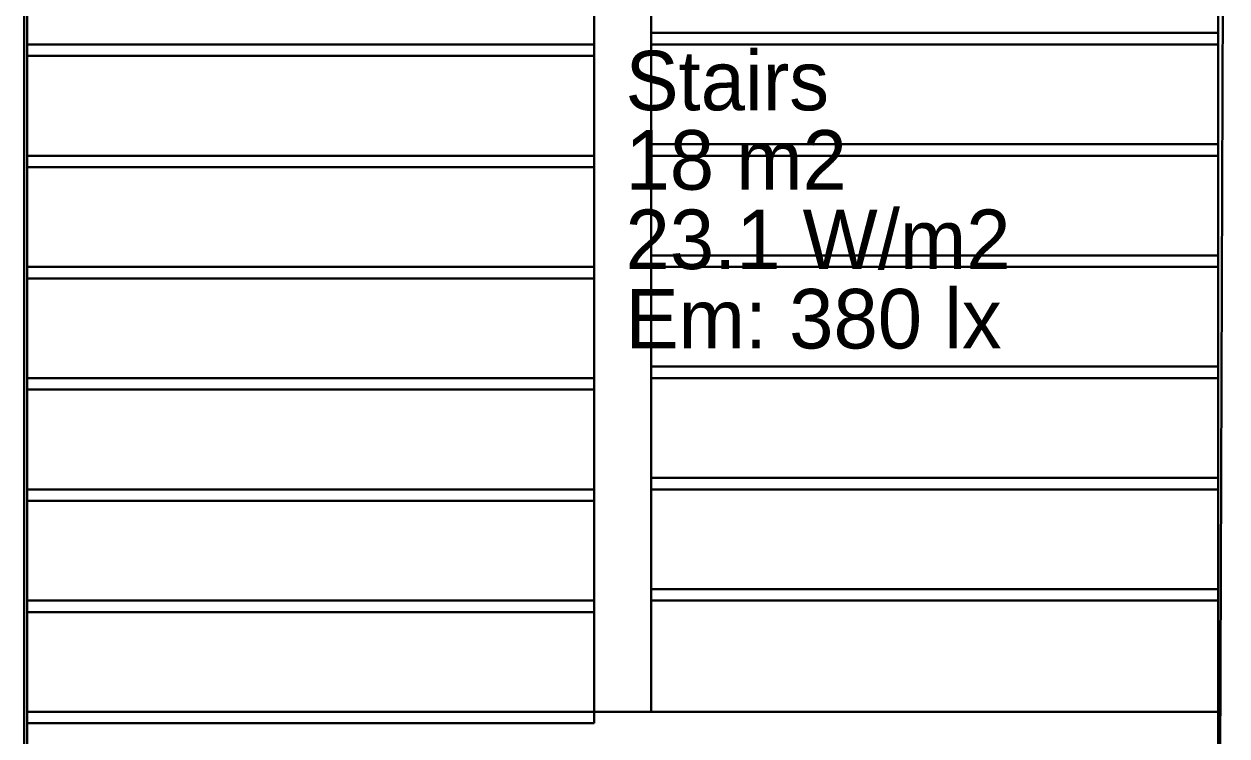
# Model space of a CAD drawing. Extents: x 20.4 to 35.8, y 9 to 15.3.
# Drawn here: x 20.445 to 23.475, y 10.388 to 12.182 of the extents above; entities that cross this region are included whole.
import ezdxf

# ---------------------------------------------------------------- set-up
doc = ezdxf.new("R2010")
doc.units = 0
doc.header["$MEASUREMENT"] = 0
for name, color, linetype in [('DLXFURN', 5, 'Continuous'), ('DLXSCENE', 7, 'Continuous'), ('DLXSUM', 9, 'Continuous')]:
    doc.layers.add(name, color=color, linetype=linetype)

# ---------------------------------------------------------------- blocks, each defined once
blk = doc.blocks.new('*U5')
for p, q in [((-3, 1.4493), (-3, 3.971)), ((-3, 3.971), (-3, 1.4493)), ((-1.5714, 3.971), (-1.5714, 1.4493)), ((-1.5714, 1.4493), (-1.5714, 3.971)), ((-1.4286, 1.4493), (-1.4286, 3.6908)), ((-1.4286, 3.6908), (-1.4286, 1.4493)), ((0, 3.6908), (0, 1.4493)), ((0, 1.4493), (0, 3.6908)), ((-1.4286, 3.4396), (-1.4286, 3.1304)), ((-1.4286, 3.1304), (-1.4286, 3.4396)), ((0, 3.1304), (0, 3.4396)), ((0, 3.4396), (0, 3.1304)), ((-3, 3.4106), (-3, 3.1014)), ((-3, 3.1014), (-3, 3.4106)), ((-1.5714, 3.1014), (-1.5714, 3.4106)), ((-1.5714, 3.4106), (-1.5714, 3.1014)), ((-1.4286, 3.1304), (-1.4286, 3.1594)), ((-1.4286, 3.1594), (0, 3.1594)), ((-1.4286, 3.1594), (-1.4286, 3.1594)), ((-1.4286, 3.1594), (0, 3.1594)), ((0, 3.1594), (-1.4286, 3.1594)), ((-1.4286, 3.1594), (-1.4286, 2.8502)), ((0, 3.1594), (-1.4286, 3.1594)), ((-1.4286, 2.8502), (-1.4286, 3.1594)), ((-1.4286, 3.1594), (-1.4286, 3.1594)), ((-1.4286, 3.1594), (-1.4286, 3.1304)), ((0, 3.1594), (0, 3.1304)), ((0, 3.1594), (0, 3.1594)), ((0, 2.8502), (0, 3.1594)), ((0, 3.1594), (0, 2.8502)), ((0, 3.1304), (0, 3.1594)), ((0, 3.1594), (0, 3.1594)), ((-1.5714, 3.1304), (-3, 3.1304)), ((-3, 3.1304), (-3, 2.8213)), ((-3, 3.1304), (-1.5714, 3.1304)), ((-1.5714, 3.1304), (-3, 3.1304)), ((-3, 3.1304), (-3, 3.1304)), ((-3, 3.1304), (-1.5714, 3.1304)), ((-3, 3.1014), (-3, 3.1304)), ((-3, 3.1304), (-3, 3.1304)), ((-3, 3.1304), (-3, 3.1014)), ((-3, 2.8213), (-3, 3.1304)), ((-1.5714, 2.8213), (-1.5714, 3.1304)), ((-1.5714, 3.1304), (-1.5714, 3.1304)), ((-1.5714, 3.1304), (-1.5714, 3.1014)), ((-1.5714, 3.1304), (-1.5714, 2.8213)), ((-1.5714, 3.1304), (-1.5714, 3.1304)), ((-1.5714, 3.1014), (-1.5714, 3.1304)), ((-1.4286, 3.1304), (0, 3.1304)), ((0, 3.1304), (-1.4286, 3.1304)), ((-1.4286, 3.1304), (-1.4286, 3.1304)), ((-1.4286, 3.1304), (0, 3.1304)), ((0, 3.1304), (-1.4286, 3.1304)), ((-1.4286, 3.1304), (-1.4286, 3.1304)), ((0, 3.1304), (0, 3.1304)), ((0, 3.1304), (0, 3.1304)), ((-1.5714, 3.1014), (-3, 3.1014)), ((-1.5714, 3.1014), (-3, 3.1014)), ((-3, 3.1014), (-3, 3.1014)), ((-3, 3.1014), (-1.5714, 3.1014)), ((-3, 3.1014), (-1.5714, 3.1014)), ((-3, 3.1014), (-3, 3.1014)), ((-1.5714, 3.1014), (-1.5714, 3.1014)), ((-1.5714, 3.1014), (-1.5714, 3.1014)), ((-1.4286, 2.8502), (-1.4286, 2.8792)), ((-1.4286, 2.8792), (0, 2.8792)), ((-1.4286, 2.8792), (-1.4286, 2.8792)), ((-1.4286, 2.8792), (0, 2.8792)), ((0, 2.8792), (-1.4286, 2.8792)), ((0, 2.8792), (-1.4286, 2.8792)), ((-1.4286, 2.8792), (-1.4286, 2.57)), ((-1.4286, 2.57), (-1.4286, 2.8792)), ((-1.4286, 2.8792), (-1.4286, 2.8792)), ((-1.4286, 2.8792), (-1.4286, 2.8502)), ((0, 2.8792), (0, 2.8502)), ((0, 2.8792), (0, 2.8792)), ((0, 2.57), (0, 2.8792)), ((0, 2.8792), (0, 2.8792)), ((0, 2.8502), (0, 2.8792)), ((0, 2.8792), (0, 2.57)), ((-1.5714, 2.8502), (-3, 2.8502)), ((-3, 2.8502), (-3, 2.5411)), ((-3, 2.8502), (-1.5714, 2.8502)), ((-1.5714, 2.8502), (-3, 2.8502)), ((-3, 2.8502), (-3, 2.8502)), ((-3, 2.8502), (-1.5714, 2.8502)), ((-3, 2.8213), (-3, 2.8502)), ((-3, 2.5411), (-3, 2.8502)), ((-3, 2.8502), (-3, 2.8213)), ((-3, 2.8502), (-3, 2.8502)), ((-1.5714, 2.5411), (-1.5714, 2.8502)), ((-1.5714, 2.8502), (-1.5714, 2.8502)), ((-1.5714, 2.8502), (-1.5714, 2.8213)), ((-1.5714, 2.8213), (-1.5714, 2.8502)), ((-1.5714, 2.8502), (-1.5714, 2.8502)), ((-1.5714, 2.8502), (-1.5714, 2.5411)), ((-1.4286, 2.8502), (0, 2.8502)), ((0, 2.8502), (-1.4286, 2.8502)), ((-1.4286, 2.8502), (-1.4286, 2.8502)), ((-1.4286, 2.8502), (0, 2.8502)), ((0, 2.8502), (-1.4286, 2.8502)), ((-1.4286, 2.8502), (-1.4286, 2.8502)), ((0, 2.8502), (0, 2.8502)), ((0, 2.8502), (0, 2.8502)), ((-1.5714, 2.8213), (-3, 2.8213)), ((-1.5714, 2.8213), (-3, 2.8213)), ((-3, 2.8213), (-3, 2.8213)), ((-3, 2.8213), (-1.5714, 2.8213)), ((-3, 2.8213), (-1.5714, 2.8213)), ((-3, 2.8213), (-3, 2.8213)), ((-1.5714, 2.8213), (-1.5714, 2.8213)), ((-1.5714, 2.8213), (-1.5714, 2.8213)), ((-1.4286, 2.57), (-1.4286, 2.599)), ((-1.4286, 2.599), (0, 2.599)), ((-1.4286, 2.599), (-1.4286, 2.599)), ((-1.4286, 2.599), (0, 2.599)), ((0, 2.599), (-1.4286, 2.599)), ((-1.4286, 2.599), (-1.4286, 2.2899)), ((0, 2.599), (-1.4286, 2.599)), ((-1.4286, 2.2899), (-1.4286, 2.599)), ((-1.4286, 2.599), (-1.4286, 2.599)), ((-1.4286, 2.599), (-1.4286, 2.57)), ((0, 2.599), (0, 2.57)), ((0, 2.599), (0, 2.599)), ((0, 2.2899), (0, 2.599)), ((0, 2.599), (0, 2.2899)), ((0, 2.57), (0, 2.599)), ((0, 2.599), (0, 2.599)), ((-1.5714, 2.57), (-3, 2.57)), ((-3, 2.57), (-3, 2.2609)), ((-3, 2.57), (-1.5714, 2.57)), ((-1.5714, 2.57), (-3, 2.57)), ((-3, 2.57), (-3, 2.57)), ((-3, 2.57), (-1.5714, 2.57)), ((-3, 2.5411), (-3, 2.57)), ((-3, 2.2609), (-3, 2.57)), ((-3, 2.57), (-3, 2.5411)), ((-3, 2.57), (-3, 2.57)), ((-1.5714, 2.2609), (-1.5714, 2.57)), ((-1.5714, 2.57), (-1.5714, 2.57)), ((-1.5714, 2.57), (-1.5714, 2.5411)), ((-1.5714, 2.5411), (-1.5714, 2.57)), ((-1.5714, 2.57), (-1.5714, 2.57)), ((-1.5714, 2.57), (-1.5714, 2.2609)), ((-1.4286, 2.57), (0, 2.57)), ((0, 2.57), (-1.4286, 2.57)), ((-1.4286, 2.57), (-1.4286, 2.57)), ((-1.4286, 2.57), (0, 2.57)), ((0, 2.57), (-1.4286, 2.57)), ((-1.4286, 2.57), (-1.4286, 2.57)), ((0, 2.57), (0, 2.57)), ((0, 2.57), (0, 2.57)), ((-1.5714, 2.5411), (-3, 2.5411)), ((-1.5714, 2.5411), (-3, 2.5411)), ((-3, 2.5411), (-3, 2.5411)), ((-3, 2.5411), (-1.5714, 2.5411)), ((-3, 2.5411), (-1.5714, 2.5411)), ((-3, 2.5411), (-3, 2.5411)), ((-1.5714, 2.5411), (-1.5714, 2.5411)), ((-1.5714, 2.5411), (-1.5714, 2.5411)), ((-1.4286, 2.2899), (-1.4286, 2.3188)), ((-1.4286, 2.3188), (0, 2.3188)), ((-1.4286, 2.3188), (-1.4286, 2.3188)), ((-1.4286, 2.3188), (0, 2.3188)), ((0, 2.3188), (-1.4286, 2.3188)), ((-1.4286, 2.3188), (-1.4286, 2.0097)), ((0, 2.3188), (-1.4286, 2.3188)), ((-1.4286, 2.0097), (-1.4286, 2.3188)), ((-1.4286, 2.3188), (-1.4286, 2.3188)), ((-1.4286, 2.3188), (-1.4286, 2.2899)), ((0, 2.3188), (0, 2.2899)), ((0, 2.3188), (0, 2.3188)), ((0, 2.0097), (0, 2.3188)), ((0, 2.2899), (0, 2.3188)), ((0, 2.3188), (0, 2.3188)), ((0, 2.3188), (0, 2.0097)), ((-1.5714, 2.2899), (-3, 2.2899)), ((-3, 2.2899), (-3, 1.9807)), ((-3, 2.2899), (-1.5714, 2.2899)), ((-1.5714, 2.2899), (-3, 2.2899)), ((-3, 2.2899), (-3, 2.2899)), ((-3, 2.2899), (-1.5714, 2.2899)), ((-3, 2.2609), (-3, 2.2899)), ((-3, 2.2899), (-3, 2.2899)), ((-3, 2.2899), (-3, 2.2609)), ((-3, 1.9807), (-3, 2.2899)), ((-1.5714, 1.9807), (-1.5714, 2.2899)), ((-1.5714, 2.2899), (-1.5714, 2.2899)), ((-1.5714, 2.2899), (-1.5714, 2.2609)), ((-1.5714, 2.2899), (-1.5714, 2.2899)), ((-1.5714, 2.2609), (-1.5714, 2.2899)), ((-1.5714, 2.2899), (-1.5714, 1.9807)), ((-1.4286, 2.2899), (0, 2.2899)), ((0, 2.2899), (-1.4286, 2.2899)), ((-1.4286, 2.2899), (-1.4286, 2.2899)), ((-1.4286, 2.2899), (0, 2.2899)), ((0, 2.2899), (-1.4286, 2.2899)), ((-1.4286, 2.2899), (-1.4286, 2.2899)), ((0, 2.2899), (0, 2.2899)), ((0, 2.2899), (0, 2.2899)), ((-1.5714, 2.2609), (-3, 2.2609)), ((-1.5714, 2.2609), (-3, 2.2609)), ((-3, 2.2609), (-3, 2.2609)), ((-3, 2.2609), (-1.5714, 2.2609)), ((-3, 2.2609), (-1.5714, 2.2609)), ((-3, 2.2609), (-3, 2.2609)), ((-1.5714, 2.2609), (-1.5714, 2.2609)), ((-1.5714, 2.2609), (-1.5714, 2.2609)), ((-1.4286, 2.0097), (-1.4286, 2.0386)), ((-1.4286, 2.0386), (0, 2.0386)), ((-1.4286, 2.0386), (-1.4286, 2.0386)), ((-1.4286, 2.0386), (0, 2.0386)), ((0, 2.0386), (-1.4286, 2.0386)), ((0, 2.0386), (-1.4286, 2.0386)), ((-1.4286, 2.0386), (-1.4286, 1.7295)), ((-1.4286, 1.7295), (-1.4286, 2.0386)), ((-1.4286, 2.0386), (-1.4286, 2.0097)), ((-1.4286, 2.0386), (-1.4286, 2.0386)), ((0, 2.0386), (0, 2.0097)), ((0, 2.0386), (0, 2.0386)), ((0, 1.7295), (0, 2.0386)), ((0, 2.0386), (0, 2.0386)), ((0, 2.0097), (0, 2.0386)), ((0, 2.0386), (0, 1.7295)), ((-1.5714, 2.0097), (-3, 2.0097)), ((-3, 2.0097), (-3, 1.7005)), ((-3, 2.0097), (-1.5714, 2.0097)), ((-1.5714, 2.0097), (-3, 2.0097)), ((-3, 2.0097), (-3, 2.0097)), ((-3, 2.0097), (-1.5714, 2.0097)), ((-3, 1.9807), (-3, 2.0097)), ((-3, 1.7005), (-3, 2.0097)), ((-3, 2.0097), (-3, 1.9807)), ((-3, 2.0097), (-3, 2.0097)), ((-1.5714, 1.7005), (-1.5714, 2.0097)), ((-1.5714, 2.0097), (-1.5714, 2.0097)), ((-1.5714, 2.0097), (-1.5714, 1.9807)), ((-1.5714, 2.0097), (-1.5714, 2.0097)), ((-1.5714, 2.0097), (-1.5714, 1.7005)), ((-1.5714, 1.9807), (-1.5714, 2.0097)), ((-1.4286, 2.0097), (0, 2.0097)), ((0, 2.0097), (-1.4286, 2.0097)), ((-1.4286, 2.0097), (-1.4286, 2.0097)), ((-1.4286, 2.0097), (0, 2.0097)), ((0, 2.0097), (-1.4286, 2.0097)), ((-1.4286, 2.0097), (-1.4286, 2.0097)), ((0, 2.0097), (0, 2.0097)), ((0, 2.0097), (0, 2.0097)), ((-1.5714, 1.9807), (-3, 1.9807)), ((-1.5714, 1.9807), (-3, 1.9807)), ((-3, 1.9807), (-3, 1.9807)), ((-3, 1.9807), (-1.5714, 1.9807)), ((-3, 1.9807), (-1.5714, 1.9807)), ((-3, 1.9807), (-3, 1.9807)), ((-1.5714, 1.9807), (-1.5714, 1.9807)), ((-1.5714, 1.9807), (-1.5714, 1.9807)), ((-1.4286, 1.7295), (-1.4286, 1.7585)), ((-1.4286, 1.7585), (0, 1.7585)), ((-1.4286, 1.7585), (-1.4286, 1.7585)), ((-1.4286, 1.7585), (0, 1.7585)), ((0, 1.7585), (-1.4286, 1.7585)), ((-1.4286, 1.4493), (-1.4286, 1.7585)), ((-1.4286, 1.7585), (-1.4286, 1.7585)), ((-1.4286, 1.7585), (-1.4286, 1.7295)), ((0, 1.7585), (-1.4286, 1.7585)), ((-1.4286, 1.7585), (-1.4286, 1.4493)), ((0, 1.7585), (0, 1.7295)), ((0, 1.7585), (0, 1.7585)), ((0, 1.7585), (0, 0.0452)), ((0, 1.7585), (0, 1.7585)), ((0, 1.7295), (0, 1.7585)), ((0, 0.0452), (0, 1.7585)), ((-1.5714, 1.7295), (-3, 1.7295)), ((-3, 1.7295), (-3, 1.4203)), ((-3, 1.7295), (-1.5714, 1.7295)), ((-1.5714, 1.7295), (-3, 1.7295)), ((-3, 1.7295), (-3, 1.7295)), ((-3, 1.7005), (-3, 1.7295)), ((-3, 1.7295), (-1.5714, 1.7295)), ((-3, 1.4203), (-3, 1.7295)), ((-3, 1.7295), (-3, 1.7005)), ((-3, 1.7295), (-3, 1.7295)), ((-1.5714, 1.4203), (-1.5714, 1.7295)), ((-1.5714, 1.7295), (-1.5714, 1.7295)), ((-1.5714, 1.7295), (-1.5714, 1.7005)), ((-1.5714, 1.7295), (-1.5714, 1.7295)), ((-1.5714, 1.7005), (-1.5714, 1.7295)), ((-1.5714, 1.7295), (-1.5714, 1.4203)), ((-1.4286, 1.7295), (0, 1.7295)), ((0, 1.7295), (-1.4286, 1.7295)), ((-1.4286, 1.7295), (-1.4286, 1.7295)), ((-1.4286, 1.7295), (0, 1.7295)), ((0, 1.7295), (-1.4286, 1.7295)), ((-1.4286, 1.7295), (-1.4286, 1.7295)), ((0, 1.7295), (0, 1.7295)), ((0, 1.7295), (0, 1.7295)), ((-1.5714, 1.7005), (-3, 1.7005)), ((-1.5714, 1.7005), (-3, 1.7005)), ((-3, 1.7005), (-3, 1.7005)), ((-3, 1.7005), (-1.5714, 1.7005)), ((-3, 1.7005), (-1.5714, 1.7005)), ((-3, 1.7005), (-3, 1.7005)), ((-1.5714, 1.7005), (-1.5714, 1.7005)), ((-1.5714, 1.7005), (-1.5714, 1.7005)), ((-3, 1.4493), (-1.5714, 1.4493)), ((-3, 1.4203), (-3, 1.4493)), ((-3, 1.4493), (-1.5714, 1.4493)), ((-1.5714, 1.4493), (-3, 1.4493)), ((-3, 1.4493), (-3, 1.4493)), ((-1.5714, 1.4493), (-3, 1.4493)), ((-3, 1.4493), (-3, 0)), ((-3, 0), (-3, 1.4493)), ((-3, 1.4493), (-3, 1.4493)), ((-3, 1.4493), (-3, 1.4203)), ((-1.5714, 1.4493), (-3, 1.4493)), ((-3, 1.4493), (-3, 0)), ((-3, 1.4493), (-1.5714, 1.4493)), ((-3, 0), (-3, 1.4493)), ((-1.4286, 1.4493), (-1.5714, 1.4493)), ((-1.5714, 1.4493), (-1.5714, 1.4493)), ((-1.5714, 1.4493), (-1.4286, 1.4493)), ((-1.5714, 1.4493), (-1.5714, 1.4203)), ((-1.5714, 1.4493), (-1.5714, 1.4493)), ((-1.5714, 1.4203), (-1.5714, 1.4493)), ((-1.5714, 1.4493), (-1.5714, 1.4493)), ((-1.5714, 1.4493), (-1.5714, 1.4493)), ((-1.4286, 1.4493), (-1.5714, 1.4493)), ((-1.5714, 1.4493), (-1.4286, 1.4493)), ((-1.4286, 1.4493), (-1.4286, 1.4493)), ((0, 1.4493), (-1.4286, 1.4493)), ((-1.4286, 1.4493), (-1.4286, 1.4493)), ((-1.4286, 1.4493), (0, 1.4493)), ((0, 0.0452), (0, 1.4493)), ((0, 1.4493), (0, 0.0452)), ((-1.5714, 1.4203), (-3, 1.4203)), ((-1.5714, 1.4203), (-3, 1.4203)), ((-3, 1.4203), (-3, 1.4203)), ((-3, 1.4203), (-1.5714, 1.4203)), ((-3, 1.4203), (-1.5714, 1.4203)), ((-3, 1.4203), (-3, 1.4203)), ((-1.5714, 1.4203), (-1.5714, 1.4203)), ((-1.5714, 1.4203), (-1.5714, 1.4203))]:
    blk.add_line(p, q)
blk = doc.blocks.new('*U7')
for p, q in [((20.4447, 9), (20.4447, 14.929)), ((20.4447, 14.929), (20.4447, 9)), ((23.4524, 9), (23.4747, 14.929)), ((23.4747, 14.929), (23.4524, 9))]:
    blk.add_line(p, q)
blk = doc.blocks.new('*U8')
for p, q in [((20.4447, 9), (20.4447, 14.929)), ((23.4747, 14.929), (23.4524, 9))]:
    blk.add_line(p, q)
blk = doc.blocks.new('*U9')
for p, q in [((20.4447, 14.929), (20.4447, 9)), ((23.4524, 9), (23.4747, 14.929))]:
    blk.add_line(p, q)
blk = doc.blocks.new('*U1')
at = {"layer": 'DLXSUM'}
for s, p in [('Stairs', (0, 0)), ('18 m2', (0, -0.2)), ('23.1 W/m2', (0, -0.4)), ('Em: 380 lx', (0, -0.6))]:
    blk.add_text(s, height=0.15, dxfattribs=at).set_placement(p)

msp = doc.modelspace()

# ---------------------------------------------------------------- block references
at = {"layer": 'DLXFURN'}
msp.add_blockref('*U5', (23.4526, 9), dxfattribs=at)
at = {"layer": 'DLXSCENE'}
for name in ['*U7', '*U8', '*U9']:
    msp.add_blockref(name, (0, 0), dxfattribs=at)
at = {"layer": 'DLXSUM'}
msp.add_blockref('*U1', (21.9597, 11.9645), dxfattribs=at)

doc.saveas('drawing.dxf')
